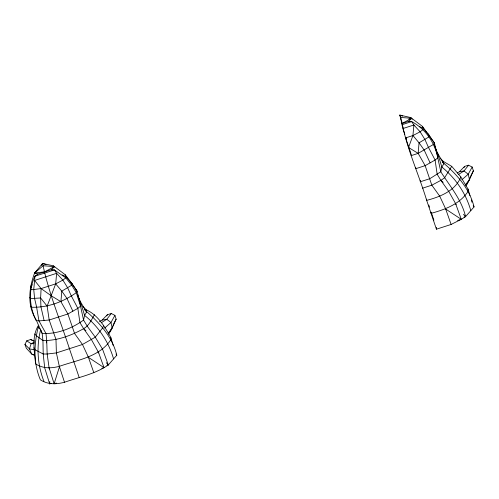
<?xml version="1.0" encoding="UTF-8"?>
<svg xmlns="http://www.w3.org/2000/svg" width="499" height="499" viewBox="0 0 499 499"><rect width="100%" height="100%" fill="white"/><g stroke="black" fill="none" stroke-linecap="round" stroke-linejoin="round"><path stroke-width="0.75" d="M38.392 326.452C33.957 343.923 33.159 362.96 40.419 379.901C48.066 384.654 55.907 384.486 64.502 382.259C79.297 377.038 95.234 374.069 108.32 364.95L102.563 349.225L95.278 337.187L87.256 326.203L83.564 320.084L80.539 306.193L76.297 292.688L71.688 285.222L65.787 277.874L54.403 269.915L51.328 269.697L37.899 274.038L34.961 276.197L34.593 280.438L41.099 288.578L40.631 297.984L40.937 306.841L44.08 320.464M51.148 383.419L49.682 383.893L49.8 381.641M84.749 309.187C97.324 314.002 104.459 326.209 110.766 337.374L110.921 339.545C99.694 357.047 77.42 359.947 59.331 366.347C50.823 368.549 43.089 368.655 35.566 363.89C34.487 351.29 31.468 337.511 38.105 325.878M49.682 383.893L44.71 367.919L43.207 354.009L42.945 340.524L42.178 333.457L36.015 319.566C27.015 305.301 28.948 288.073 34.612 273.009L42.621 263.428L53.443 265.867L65.238 274.749L72.162 283.862L77.12 291.216L80.532 305.182M93.862 372.772L88.304 356.991L82.46 344.478L74.588 333.507L67.889 313.977L60.909 301.689L61.795 291.148L55.682 283.869L56.643 273.315L54.403 269.915L34.961 276.197C28.212 290.256 29.316 306.729 36.121 320.539L38.972 320.913L49.189 320.015L67.889 313.977L77.838 308.357L80.539 306.193L80.507 301.845L78.019 296.387M426.439 199.681L436.432 229.197L451.115 224.456L445.557 208.669L439.713 196.163L431.835 185.185L425.142 165.656L418.162 153.374L419.048 142.826L412.929 135.547L413.896 125L411.656 121.594L408.581 121.382L401.863 123.552L402.337 124.95M46.326 342.888L46.719 340.599L45.977 333.519L38.972 320.913L36.546 306.829L34.593 298.502L33.739 289.526L34.593 280.438L56.643 273.315L62.874 280.114L67.671 287.817L71.182 295.639L77.838 308.357L79.909 322.56L83.632 328.673L91.473 339.707L98.846 352.98M56.325 383.039L54.123 383.75L59.637 366.247M103.592 325.292L102.763 327.787L95.278 337.187L82.46 344.478L56.387 352.905L47.162 354.022L43.207 354.009L34.936 349.699L33.851 347.822M440.642 158.707L443.399 161.458L451.726 166.348L460.845 176.977C455.356 190.824 440.137 196.856 426.676 200.373C418.736 174.051 406.71 148.59 401.745 121.5M65.238 274.749L65.887 276.633L65.787 277.874L62.874 280.114L55.682 283.869L47.131 306.143L49.189 320.015L55.982 339.513L56.387 352.905L59.331 366.347L64.502 382.259M422.491 126.434L423.14 128.318L423.04 129.559L420.127 131.792L412.929 135.547L408.538 147.492L418.162 153.374L433.55 144.373L434.373 142.895L422.491 126.434L410.696 117.546L399.874 115.107L401.863 123.552L411.625 118.307L400.366 117.415L401.514 120.814M99.457 321.637L102.139 320.077L107.397 314.713L111.308 313.528L114.926 315.374L116.136 319.167L112.244 327.974L108.632 334.286M457.377 172.928L459.386 171.756L464.65 166.398L468.555 165.206L472.179 167.053L473.383 170.851L469.497 179.659L465.885 185.971M110.185 331.698L112.362 326.851M112.98 325.467L114.227 322.697M467.126 184.075L468.991 179.921M469.921 177.837L471.474 174.376M34.375 355.219L31.649 354.009L26.297 348.19L24.95 344.441L26.728 340.848L30.595 339.526L34.406 341.042M94.473 314.669C91.467 319.703 88.99 325.753 83.632 328.673C71.27 335.534 57.266 340.842 42.945 340.524L36.259 335.696L34.687 333.981M451.726 166.348L444.509 177.887L440.885 180.351L431.835 185.185L422.534 188.192M32.217 284.742L30.439 288.085L30.682 289.214L33.739 289.526L41.099 288.578L55.682 283.869M106.761 315.892L107.397 314.713M114.545 322.104L116.136 319.167M464.014 167.57L464.65 166.398M471.792 173.789L473.383 170.851M114.926 315.374L110.959 322.535L104.584 328.124M472.179 167.053L468.212 174.22L461.837 179.802M82.834 306.48L86.146 309.779L86.552 312.137L84.587 315.393L83.564 320.084C71.756 328.604 56.855 334.28 42.178 333.457L40.912 330.232M443.399 161.458L443.804 163.815L441.84 167.078L440.81 171.768C449.905 186.277 461.587 199.481 465.573 216.628L461.282 219.311L451.115 224.456M41.442 265.381L42.621 263.428L46.027 264.707M108.121 333.213L112.244 327.974L110.959 322.535L106.774 319.266L102.139 320.077M465.374 184.898L469.497 179.659L468.212 174.22L464.026 170.945L459.386 171.756M111.308 313.528L106.774 319.266L101.203 322.816M468.555 165.206L464.026 170.945L458.456 174.5M430.999 212.137L431.067 213.354C445.177 209.505 459.916 204.054 468.174 191.229L468.018 189.052L460.845 176.977M106.855 365.424L108.32 364.95L116.797 355.226C112.138 336.101 98.883 322.235 84.593 309.792M464.107 217.102L465.573 216.628L474.05 206.91C469.503 188.441 456.529 173.889 442.332 162.063M408.581 121.382L411.625 118.307L408.806 119.217M37.899 274.038L34.612 273.009L43.114 265.73L54.372 266.622L51.328 269.697L52.713 270.358M30.327 306.33L31.287 307.234C47.567 307.852 63.08 301.932 76.297 292.688L77.12 291.216L70.883 282.185M35.423 271.687L36.726 270.988M34.375 342.164L31.125 343.705L29.453 348.87L31.649 354.009L34.381 355.157M412.929 135.547L405.637 137.905L408.463 146.244M52.963 267.077L54.372 266.622L44.611 271.868L34.612 273.009M418.162 153.374L411.27 155.601L411.201 154.322M455.231 203.686L455.581 203.573L456.098 204.665M457.608 220.496L461.282 219.311L455.581 203.573L448.726 191.391L440.885 180.351L437.161 174.238L435.091 160.042L428.435 147.317L424.923 139.495L420.127 131.792L413.896 125L402.868 128.561L404.826 134.337M49.445 367.682L49.095 367.794L49.395 368.961M97.979 352.007L98.328 351.889L104.029 367.632L101.827 368.343M34.125 343.692L31.125 343.705L26.728 340.848M33.832 349.699L29.453 348.87L24.95 344.441M401.009 118.45L399.874 115.107L402.593 116.136M30.595 339.526L33.664 340.96M419.671 126.665L423.14 128.318L429.408 135.541L428.94 136.907L419.048 142.826L424.206 150.118L430.113 162.849M62.425 274.98L65.887 276.633L72.162 283.862L71.688 285.222L61.795 291.148L66.953 298.433L72.86 311.17M445.251 208.769L461.282 219.311M87.999 357.091L104.029 367.632M60.909 301.689L51.285 295.813L41.099 288.578M38.398 327.693L40.656 329.589C36.284 346.624 37.475 365.031 43.949 381.386M440.885 180.351L443.187 182.341M83.632 328.673L85.934 330.656M410.696 117.546L412.23 119.236M463.496 214.345L465.573 216.628M53.443 265.867L54.466 266.99M106.25 362.667L108.32 364.95M47.131 306.143L40.631 297.984L30.427 298.552L29.821 297.541M433.531 141.772L434.373 142.895L437.785 156.867M428.136 133.863L433.113 141.217M473.227 205.694L474.05 206.91M115.974 354.009L116.797 355.226M443.804 163.815L437.76 153.524L435.271 148.066M86.552 312.137L80.507 301.845L84.587 315.393C98.409 326.452 108.732 341.859 113.566 358.893M399.874 115.107L400.379 116.442M470.819 210.578C465.985 193.537 455.662 178.137 441.84 167.078L437.76 153.524L437.791 157.871L440.81 171.768L429.851 178.679L420.314 181.761L420.233 180.401M434.336 144.754L437.766 154.665M75.86 289.532L76.347 290.948M77.576 294.485L80.514 302.98M69.423 348.689C60.292 320.364 48.534 292.67 42.621 263.428M403.354 128.935L401.932 124.738L411.656 121.594C425.535 128.885 434.785 142.645 437.791 157.871L435.091 160.042L425.142 165.656L415.792 168.681L415.723 167.496M405.793 137.194L406.498 139.283M428.766 205.039L429.496 207.204M431.205 212.25L433.893 220.171M408.712 146.98L410.951 153.586M69.186 347.996L79.185 377.512M54.123 383.75L49.095 367.794L47.162 354.022L46.719 340.599M468.018 189.052L469.977 195.614M471.287 199.98L471.942 202.17M110.766 337.374L113.167 345.389M436.332 227.376L436.432 229.197M426.601 199.157L426.676 200.373M30.851 285.858L30.857 287.405"/></g></svg>
